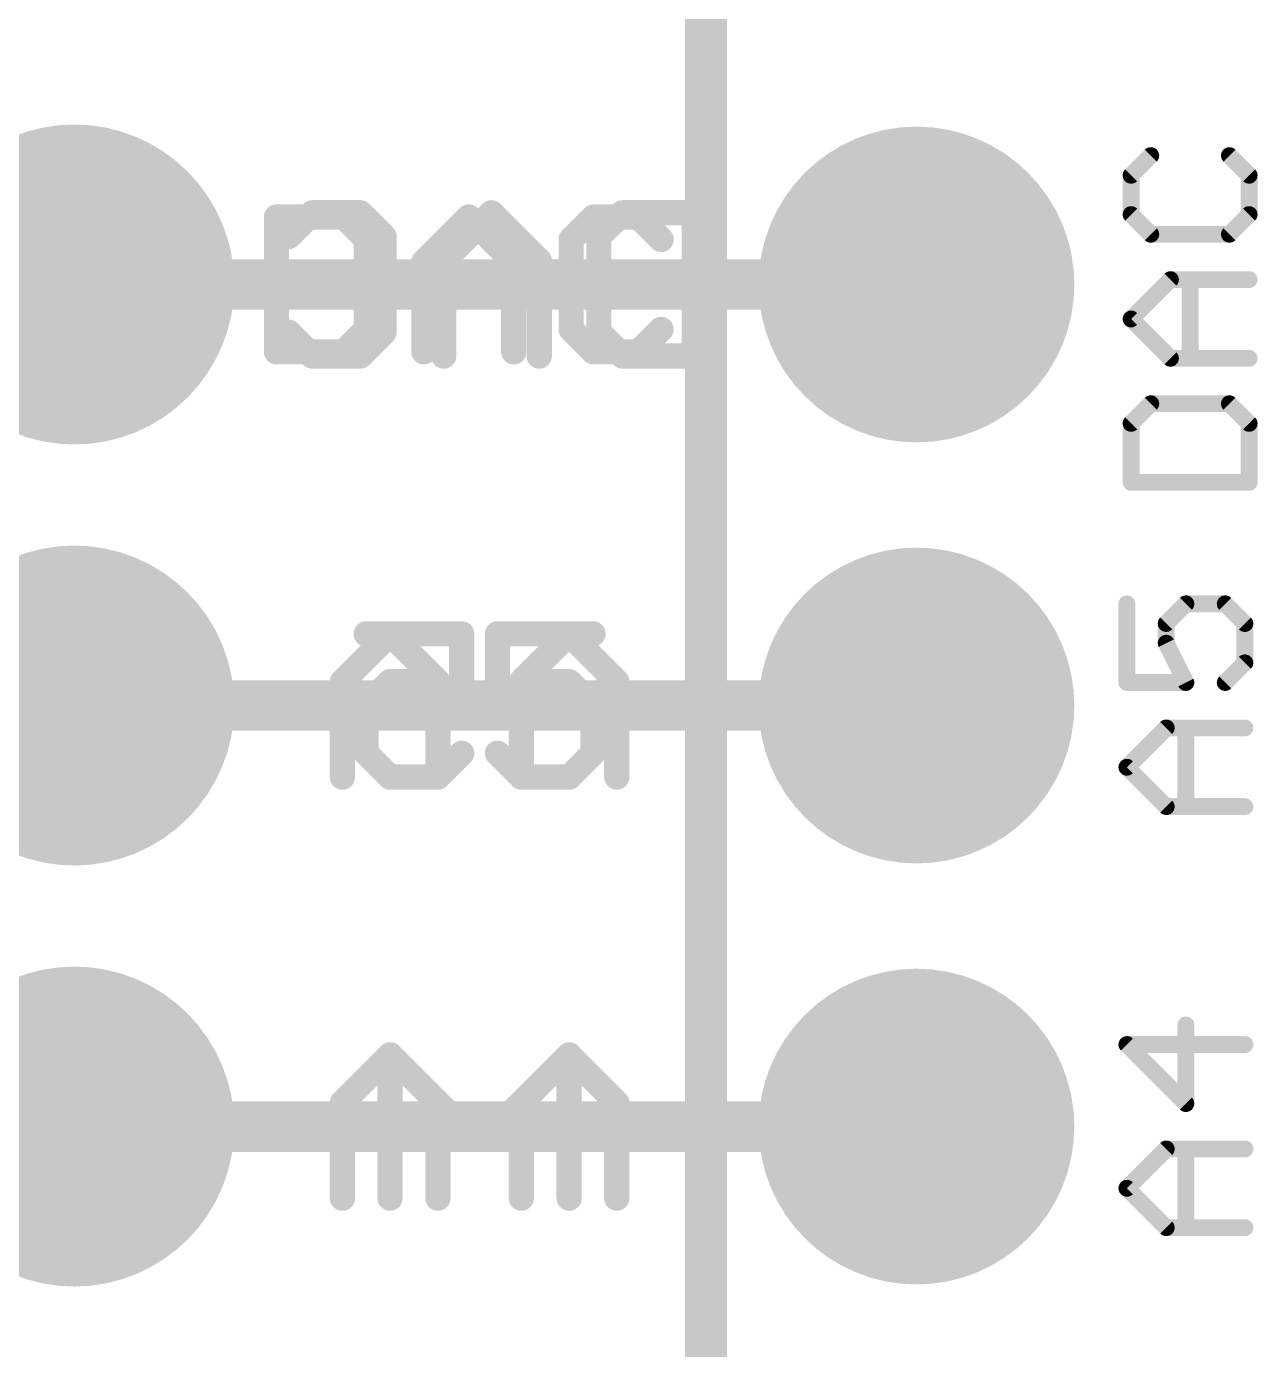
# Model space of a CAD drawing. Extents: x -30 to 77, y -16 to 37.
# Drawn here: x 6.06 to 13.49, y 12.62 to 20.61 of the extents above; entities that cross this region are included whole.
import ezdxf

# ---------------------------------------------------------------- set-up
doc = ezdxf.new("R2010")
doc.units = 0
for name, color, linetype in [('1', 12, 'CONTINUOUS'), ('17', 110, 'CONTINUOUS'), ('21', 41, 'CONTINUOUS'), ('22', 40, 'CONTINUOUS'), ('51', 53, 'CONTINUOUS')]:
    doc.layers.add(name, color=color, linetype=linetype)

# ---------------------------------------------------------------- blocks, each defined once
blk = doc.blocks.new('ROUNDP')
at = {"const_width": 0.5}
blk.add_lwpolyline([(0, -0.25, 1), (0, 0.25, 1), (0, -0.25)], format="xyb", dxfattribs=at)

msp = doc.modelspace()

# ---------------------------------------------------------------- linework, layer by layer
at = {"layer": '1', "const_width": 0.3048}
for points in [[(6.35, 19.05), (11.43, 19.05)], [(6.35, 19.05), (11.43, 19.05)], [(6.35, 16.51), (11.43, 16.51)], [(6.35, 16.51), (11.43, 16.51)], [(6.35, 13.97), (11.43, 13.97)], [(6.35, 13.97), (11.43, 13.97)]]:
    msp.add_lwpolyline(points, dxfattribs=at)
at = {"layer": '1', "const_width": 0.1524}
for points in [[(6.35, 19.1262, 1), (6.35, 18.9738)], [(6.35, 19.1262, 1), (6.35, 18.9738)], [(11.43, 18.9738, 1), (11.43, 19.1262)], [(11.43, 18.9738, 1), (11.43, 19.1262)], [(6.35, 16.5862, 1), (6.35, 16.4338)], [(6.35, 16.5862, 1), (6.35, 16.4338)], [(11.43, 16.4338, 1), (11.43, 16.5862)], [(11.43, 16.4338, 1), (11.43, 16.5862)], [(6.35, 14.0462, 1), (6.35, 13.8938)], [(6.35, 14.0462, 1), (6.35, 13.8938)], [(11.43, 13.8938, 1), (11.43, 14.0462)], [(11.43, 13.8938, 1), (11.43, 14.0462)]]:
    msp.add_lwpolyline(points, format="xyb", dxfattribs=at)
at = {"layer": '21'}
for points, const_width in [([(10.16, 2.54), (10.16, 35.56)], 0.254), ([(7.5696, 19.4571), (7.5696, 18.6436)], 0.1524), ([(7.9763, 19.4571), (7.5696, 19.4571)], 0.1524), ([(8.1119, 19.3215), (7.9763, 19.4571)], 0.1524), ([(8.4583, 19.1859), (8.7295, 19.4571)], 0.1524), ([(8.7295, 19.4571), (9.0007, 19.1859)], 0.1524), ([(9.4826, 19.4571), (9.3471, 19.3215)], 0.1524), ([(9.7538, 19.4571), (9.4826, 19.4571)], 0.1524), ([(9.8894, 19.3215), (9.7538, 19.4571)], 0.1524), ([(8.1119, 18.7792), (8.1119, 19.3215)], 0.1524), ([(9.3471, 19.3215), (9.3471, 18.7792)], 0.1524), ([(8.4583, 18.6436), (8.4583, 19.1859)], 0.1524), ([(9.0007, 19.1859), (9.0007, 18.6436)], 0.1524), ([(8.4583, 19.0503), (9.0007, 19.0503)], 0.1524), ([(7.9763, 18.6436), (8.1119, 18.7792)], 0.1524), ([(9.3471, 18.7792), (9.4826, 18.6436)], 0.1524), ([(9.7538, 18.6436), (9.8894, 18.7792)], 0.1524), ([(7.5696, 18.6436), (7.9763, 18.6436)], 0.1524), ([(9.4826, 18.6436), (9.7538, 18.6436)], 0.1524), ([(7.9672, 16.6544), (8.2553, 16.9425)], 0.1524), ([(8.2553, 16.9425), (8.5434, 16.6544)], 0.1524), ([(9.4789, 16.9425), (8.9027, 16.9425)], 0.1524), ([(8.9027, 16.9425), (8.9027, 16.5104)], 0.1524), ([(7.9672, 16.0782), (7.9672, 16.6544)], 0.1524), ([(8.5434, 16.6544), (8.5434, 16.0782)], 0.1524), ([(8.9027, 16.5104), (9.1908, 16.6544)], 0.1524), ([(9.1908, 16.6544), (9.3349, 16.6544)], 0.1524), ([(9.3349, 16.6544), (9.4789, 16.5104)], 0.1524), ([(7.9672, 16.5104), (8.5434, 16.5104)], 0.1524), ([(9.4789, 16.5104), (9.4789, 16.2223)], 0.1524), ([(9.0468, 16.0782), (8.9027, 16.2223)], 0.1524), ([(9.4789, 16.2223), (9.3349, 16.0782)], 0.1524), ([(9.3349, 16.0782), (9.0468, 16.0782)], 0.1524), ([(7.9672, 14.1144), (8.2553, 14.4025)], 0.1524), ([(8.2553, 14.4025), (8.5434, 14.1144)], 0.1524), ([(9.3349, 14.4025), (8.9027, 13.9704)], 0.1524), ([(9.3349, 13.5382), (9.3349, 14.4025)], 0.1524), ([(7.9672, 13.5382), (7.9672, 14.1144)], 0.1524), ([(8.5434, 14.1144), (8.5434, 13.5382)], 0.1524), ([(7.9672, 13.9704), (8.5434, 13.9704)], 0.1524), ([(8.9027, 13.9704), (9.4789, 13.9704)], 0.1524)]:
    msp.add_lwpolyline(points, dxfattribs=dict(at, const_width=const_width))
at = {"layer": '21', "const_width": 0.0762}
for points in [[(7.6077, 19.4571, 1), (7.5315, 19.4571)], [(7.5696, 19.4952, 1), (7.5696, 19.419)], [(8.0033, 19.484, 1), (7.9494, 19.4302)], [(7.9763, 19.419, 1), (7.9763, 19.4952)], [(8.7564, 19.484, 1), (8.7025, 19.4302)], [(8.7564, 19.4302, 1), (8.7025, 19.484)], [(9.4826, 19.4952, 1), (9.4826, 19.419)], [(9.5096, 19.4302, 1), (9.4557, 19.484)], [(9.7808, 19.484, 1), (9.7269, 19.4302)], [(9.7538, 19.419, 1), (9.7538, 19.4952)], [(8.15, 19.3215, 1), (8.0738, 19.3215)], [(9.3852, 19.3215, 1), (9.309, 19.3215)], [(8.085, 19.2946, 1), (8.1389, 19.3485)], [(9.3201, 19.3485, 1), (9.374, 19.2946)], [(9.8625, 19.2946, 1), (9.9163, 19.3485)], [(8.4964, 19.1859, 1), (8.4202, 19.1859)], [(8.4314, 19.2129, 1), (8.4853, 19.159)], [(9.0388, 19.1859, 1), (8.9626, 19.1859)], [(8.9737, 19.159, 1), (9.0276, 19.2129)], [(8.4583, 19.0884, 1), (8.4583, 19.0122)], [(9.0007, 19.0122, 1), (9.0007, 19.0884)], [(8.1389, 18.7522, 1), (8.085, 18.8061)], [(9.374, 18.8061, 1), (9.3201, 18.7522)], [(9.9163, 18.7522, 1), (9.8625, 18.8061)], [(8.0738, 18.7792, 1), (8.15, 18.7792)], [(9.309, 18.7792, 1), (9.3852, 18.7792)], [(7.5696, 18.6817, 1), (7.5696, 18.6055)], [(7.5315, 18.6436, 1), (7.6077, 18.6436)], [(7.9494, 18.6705, 1), (8.0033, 18.6167)], [(7.9763, 18.6055, 1), (7.9763, 18.6817)], [(8.4202, 18.6436, 1), (8.4964, 18.6436)], [(8.9626, 18.6436, 1), (9.0388, 18.6436)], [(9.4826, 18.6817, 1), (9.4826, 18.6055)], [(9.4557, 18.6167, 1), (9.5096, 18.6705)], [(9.7269, 18.6705, 1), (9.7808, 18.6167)], [(9.7538, 18.6055, 1), (9.7538, 18.6817)], [(8.2822, 16.9695, 1), (8.2284, 16.9156)], [(8.2822, 16.9156, 1), (8.2284, 16.9695)], [(8.9027, 16.9806, 1), (8.9027, 16.9044)], [(8.9408, 16.9425, 1), (8.8646, 16.9425)], [(9.4789, 16.9044, 1), (9.4789, 16.9806)], [(7.9402, 16.6814, 1), (7.9941, 16.6275)], [(8.0053, 16.6544, 1), (7.9291, 16.6544)], [(8.5815, 16.6544, 1), (8.5053, 16.6544)], [(8.5165, 16.6275, 1), (8.5703, 16.6814)], [(9.1908, 16.6925, 1), (9.1908, 16.6163)], [(9.2079, 16.6203, 1), (9.1738, 16.6885)], [(9.3618, 16.6814, 1), (9.3079, 16.6275)], [(9.3349, 16.6163, 1), (9.3349, 16.6925)], [(7.9672, 16.5485, 1), (7.9672, 16.4723)], [(8.5434, 16.4723, 1), (8.5434, 16.5485)], [(8.8857, 16.5444, 1), (8.9197, 16.4763)], [(8.8646, 16.5104, 1), (8.9408, 16.5104)], [(9.517, 16.5104, 1), (9.4408, 16.5104)], [(9.452, 16.4834, 1), (9.5059, 16.5373)], [(8.9296, 16.2492, 1), (8.8758, 16.1953)], [(9.5059, 16.1953, 1), (9.452, 16.2492)], [(9.4408, 16.2223, 1), (9.517, 16.2223)], [(9.0468, 16.1163, 1), (9.0468, 16.0401)], [(9.0198, 16.0513, 1), (9.0737, 16.1051)], [(9.3079, 16.1051, 1), (9.3618, 16.0513)], [(9.3349, 16.0401, 1), (9.3349, 16.1163)], [(7.9291, 16.0782, 1), (8.0053, 16.0782)], [(8.5053, 16.0782, 1), (8.5815, 16.0782)], [(8.2822, 14.4295, 1), (8.2284, 14.3756)], [(8.2822, 14.3756, 1), (8.2284, 14.4295)], [(9.373, 14.4025, 1), (9.2968, 14.4025)], [(9.3618, 14.3756, 1), (9.3079, 14.4295)], [(7.9402, 14.1414, 1), (7.9941, 14.0875)], [(8.0053, 14.1144, 1), (7.9291, 14.1144)], [(8.5815, 14.1144, 1), (8.5053, 14.1144)], [(8.5165, 14.0875, 1), (8.5703, 14.1414)], [(7.9672, 14.0085, 1), (7.9672, 13.9323)], [(8.5434, 13.9323, 1), (8.5434, 14.0085)], [(8.9027, 14.0085, 1), (8.9027, 13.9323)], [(8.8758, 13.9973, 1), (8.9296, 13.9434)], [(9.4789, 13.9323, 1), (9.4789, 14.0085)], [(7.9291, 13.5382, 1), (8.0053, 13.5382)], [(8.5053, 13.5382, 1), (8.5815, 13.5382)], [(9.2968, 13.5382, 1), (9.373, 13.5382)]]:
    msp.add_lwpolyline(points, format="xyb", dxfattribs=at)
at = {"layer": '22', "const_width": 0.1524}
for points in [[(7.6428, 19.3385), (7.7869, 19.4825)], [(7.7869, 19.4825), (8.075, 19.4825)], [(8.075, 19.4825), (8.219, 19.3385)], [(8.8664, 19.4825), (8.5783, 19.1944)], [(9.1546, 19.1944), (8.8664, 19.4825)], [(9.5139, 19.3385), (9.6579, 19.4825)], [(9.6579, 19.4825), (10.0901, 19.4825)], [(10.0901, 19.4825), (10.0901, 18.6182)], [(8.219, 19.3385), (8.219, 18.7623)], [(9.5139, 18.7623), (9.5139, 19.3385)], [(8.5783, 19.1944), (8.5783, 18.6182)], [(9.1546, 18.6182), (9.1546, 19.1944)], [(9.1546, 19.0504), (8.5783, 19.0504)], [(7.7869, 18.6182), (7.6428, 18.7623)], [(8.219, 18.7623), (8.075, 18.6182)], [(9.6579, 18.6182), (9.5139, 18.7623)], [(8.075, 18.6182), (7.7869, 18.6182)], [(10.0901, 18.6182), (9.6579, 18.6182)], [(8.1106, 16.9425), (8.6868, 16.9425)], [(8.6868, 16.9425), (8.6868, 16.5104)], [(9.3342, 16.9425), (9.0461, 16.6544)], [(9.6223, 16.6544), (9.3342, 16.9425)], [(8.2546, 16.6544), (8.1106, 16.5104)], [(8.3987, 16.6544), (8.2546, 16.6544)], [(8.6868, 16.5104), (8.3987, 16.6544)], [(9.0461, 16.6544), (9.0461, 16.0782)], [(9.6223, 16.0782), (9.6223, 16.6544)], [(8.1106, 16.5104), (8.1106, 16.2223)], [(9.6223, 16.5104), (9.0461, 16.5104)], [(8.1106, 16.2223), (8.2546, 16.0782)], [(8.5427, 16.0782), (8.6868, 16.2223)], [(8.2546, 16.0782), (8.5427, 16.0782)], [(8.2546, 13.5382), (8.2546, 14.4025)], [(8.2546, 14.4025), (8.6868, 13.9704)], [(9.3342, 14.4025), (9.0461, 14.1144)], [(9.6223, 14.1144), (9.3342, 14.4025)], [(9.0461, 14.1144), (9.0461, 13.5382)], [(9.6223, 13.5382), (9.6223, 14.1144)], [(8.6868, 13.9704), (8.1106, 13.9704)], [(9.6223, 13.9704), (9.0461, 13.9704)]]:
    msp.add_lwpolyline(points, dxfattribs=at)
at = {"layer": '22', "const_width": 0.0762}
for points in [[(7.7869, 19.5206, 1), (7.7869, 19.4444)], [(7.8138, 19.4556, 1), (7.7599, 19.5095)], [(8.1019, 19.5095, 1), (8.048, 19.4556)], [(8.075, 19.4444, 1), (8.075, 19.5206)], [(8.8934, 19.5095, 1), (8.8395, 19.4556)], [(8.8934, 19.4556, 1), (8.8395, 19.5095)], [(9.6579, 19.5206, 1), (9.6579, 19.4444)], [(9.6849, 19.4556, 1), (9.631, 19.5095)], [(10.1282, 19.4825, 1), (10.052, 19.4825)], [(10.0901, 19.4444, 1), (10.0901, 19.5206)], [(7.6159, 19.3654, 1), (7.6698, 19.3115)], [(8.2571, 19.3385, 1), (8.1809, 19.3385)], [(8.1921, 19.3115, 1), (8.246, 19.3654)], [(9.4869, 19.3654, 1), (9.5408, 19.3115)], [(9.552, 19.3385, 1), (9.4758, 19.3385)], [(8.6164, 19.1944, 1), (8.5402, 19.1944)], [(8.5514, 19.2214, 1), (8.6053, 19.1675)], [(9.1927, 19.1944, 1), (9.1165, 19.1944)], [(9.1276, 19.1675, 1), (9.1815, 19.2214)], [(8.5783, 19.0885, 1), (8.5783, 19.0123)], [(9.1546, 19.0123, 1), (9.1546, 19.0885)], [(7.6698, 18.7892, 1), (7.6159, 18.7353)], [(8.246, 18.7353, 1), (8.1921, 18.7892)], [(9.5408, 18.7892, 1), (9.4869, 18.7353)], [(8.1809, 18.7623, 1), (8.2571, 18.7623)], [(9.4758, 18.7623, 1), (9.552, 18.7623)], [(7.7869, 18.6563, 1), (7.7869, 18.5801)], [(7.7599, 18.5913, 1), (7.8138, 18.6451)], [(8.048, 18.6451, 1), (8.1019, 18.5913)], [(8.075, 18.5801, 1), (8.075, 18.6563)], [(9.6579, 18.6563, 1), (9.6579, 18.5801)], [(9.631, 18.5913, 1), (9.6849, 18.6451)], [(10.0901, 18.5801, 1), (10.0901, 18.6563)], [(8.5402, 18.6182, 1), (8.6164, 18.6182)], [(9.1165, 18.6182, 1), (9.1927, 18.6182)], [(10.052, 18.6182, 1), (10.1282, 18.6182)], [(8.1106, 16.9806, 1), (8.1106, 16.9044)], [(8.7249, 16.9425, 1), (8.6487, 16.9425)], [(8.6868, 16.9044, 1), (8.6868, 16.9806)], [(9.3611, 16.9695, 1), (9.3073, 16.9156)], [(9.3611, 16.9156, 1), (9.3073, 16.9695)], [(8.2546, 16.6925, 1), (8.2546, 16.6163)], [(8.2816, 16.6275, 1), (8.2277, 16.6814)], [(8.4157, 16.6885, 1), (8.3816, 16.6203)], [(8.3987, 16.6163, 1), (8.3987, 16.6925)], [(9.0842, 16.6544, 1), (9.008, 16.6544)], [(9.0192, 16.6814, 1), (9.073, 16.6275)], [(9.6604, 16.6544, 1), (9.5842, 16.6544)], [(9.5954, 16.6275, 1), (9.6493, 16.6814)], [(8.0836, 16.5373, 1), (8.1375, 16.4834)], [(8.1487, 16.5104, 1), (8.0725, 16.5104)], [(8.6487, 16.5104, 1), (8.7249, 16.5104)], [(8.6698, 16.4763, 1), (8.7038, 16.5444)], [(9.0461, 16.5485, 1), (9.0461, 16.4723)], [(9.6223, 16.4723, 1), (9.6223, 16.5485)], [(8.1375, 16.2492, 1), (8.0836, 16.1953)], [(8.7137, 16.1953, 1), (8.6599, 16.2492)], [(8.0725, 16.2223, 1), (8.1487, 16.2223)], [(8.2546, 16.1163, 1), (8.2546, 16.0401)], [(8.2277, 16.0513, 1), (8.2816, 16.1051)], [(8.5158, 16.1051, 1), (8.5697, 16.0513)], [(8.5427, 16.0401, 1), (8.5427, 16.1163)], [(9.008, 16.0782, 1), (9.0842, 16.0782)], [(9.5842, 16.0782, 1), (9.6604, 16.0782)], [(8.2816, 14.4295, 1), (8.2277, 14.3756)], [(8.2927, 14.4025, 1), (8.2165, 14.4025)], [(9.3611, 14.4295, 1), (9.3073, 14.3756)], [(9.3611, 14.3756, 1), (9.3073, 14.4295)], [(9.0842, 14.1144, 1), (9.008, 14.1144)], [(9.0192, 14.1414, 1), (9.073, 14.0875)], [(9.6604, 14.1144, 1), (9.5842, 14.1144)], [(9.5954, 14.0875, 1), (9.6493, 14.1414)], [(8.1106, 14.0085, 1), (8.1106, 13.9323)], [(8.6599, 13.9434, 1), (8.7137, 13.9973)], [(8.6868, 13.9323, 1), (8.6868, 14.0085)], [(9.0461, 14.0085, 1), (9.0461, 13.9323)], [(9.6223, 13.9323, 1), (9.6223, 14.0085)], [(8.2165, 13.5382, 1), (8.2927, 13.5382)], [(9.008, 13.5382, 1), (9.0842, 13.5382)], [(9.5842, 13.5382, 1), (9.6604, 13.5382)]]:
    msp.add_lwpolyline(points, format="xyb", dxfattribs=at)
at = {"layer": '51', "const_width": 0.1016}
for points in [[(12.8434, 19.8276), (12.7248, 19.7089)], [(13.4366, 19.7089), (13.318, 19.8276)], [(12.7248, 19.7089), (12.7248, 19.4717)], [(13.4366, 19.4717), (13.4366, 19.7089)], [(12.7248, 19.4717), (12.8434, 19.353)], [(13.318, 19.353), (13.4366, 19.4717)], [(12.8434, 19.353), (13.318, 19.353)], [(12.7248, 18.8419), (12.9621, 19.0792)], [(12.9621, 19.0792), (13.4366, 19.0792)], [(13.0807, 18.6046), (13.0807, 19.0792)], [(12.9621, 18.6046), (12.7248, 18.8419)], [(13.4366, 18.6046), (12.9621, 18.6046)], [(12.8434, 18.3307), (12.7248, 18.2121)], [(13.318, 18.3307), (12.8434, 18.3307)], [(13.4366, 18.2121), (13.318, 18.3307)], [(12.7248, 18.2121), (12.7248, 17.8562)], [(13.4366, 17.8562), (13.4366, 18.2121)], [(12.7248, 17.8562), (13.4366, 17.8562)], [(12.6994, 17.1234), (12.6994, 16.6488)], [(12.9367, 17.0047), (13.0553, 17.1234)], [(13.0553, 17.1234), (13.2926, 17.1234)], [(13.2926, 17.1234), (13.4112, 17.0047)], [(12.9367, 16.8861), (12.9367, 17.0047)], [(13.4112, 17.0047), (13.4112, 16.7675)], [(13.0553, 16.6488), (12.9367, 16.8861)], [(13.4112, 16.7675), (13.2926, 16.6488)], [(12.6994, 16.6488), (13.0553, 16.6488)], [(12.6994, 16.1377), (12.9367, 16.3749)], [(12.9367, 16.3749), (13.4112, 16.3749)], [(13.0553, 15.9004), (13.0553, 16.3749)], [(12.9367, 15.9004), (12.6994, 16.1377)], [(13.4112, 15.9004), (12.9367, 15.9004)], [(13.0553, 14.1088), (13.0553, 14.5834)], [(13.4112, 14.4647), (12.6994, 14.4647)], [(12.6994, 14.4647), (13.0553, 14.1088)], [(12.6994, 13.5977), (12.9367, 13.8349)], [(12.9367, 13.8349), (13.4112, 13.8349)], [(13.0553, 13.3604), (13.0553, 13.8349)], [(12.9367, 13.3604), (12.6994, 13.5977)], [(13.4112, 13.3604), (12.9367, 13.3604)]]:
    msp.add_lwpolyline(points, dxfattribs=at)
at = {"layer": '51', "const_width": 0.0508}
for points in [[(12.8614, 19.8096, 1), (12.8255, 19.8455)], [(13.3359, 19.8455, 1), (13.3, 19.8096)], [(12.7502, 19.7089, 1), (12.6994, 19.7089)], [(12.7068, 19.7269, 1), (12.7428, 19.691)], [(13.462, 19.7089, 1), (13.4112, 19.7089)], [(13.4186, 19.691, 1), (13.4546, 19.7269)], [(12.7428, 19.4896, 1), (12.7068, 19.4537)], [(12.6994, 19.4717, 1), (12.7502, 19.4717)], [(13.4112, 19.4717, 1), (13.462, 19.4717)], [(13.4546, 19.4537, 1), (13.4186, 19.4896)], [(12.8434, 19.3784, 1), (12.8434, 19.3276)], [(12.8255, 19.3351, 1), (12.8614, 19.371)], [(13.3, 19.371, 1), (13.3359, 19.3351)], [(13.318, 19.3276, 1), (13.318, 19.3784)], [(12.9621, 19.1046, 1), (12.9621, 19.0538)], [(12.98, 19.0612, 1), (12.9441, 19.0971)], [(13.1061, 19.0792, 1), (13.0553, 19.0792)], [(13.4366, 19.0538, 1), (13.4366, 19.1046)], [(12.7428, 18.8598, 1), (12.7068, 18.8239)], [(12.7068, 18.8598, 1), (12.7428, 18.8239)], [(12.9621, 18.63, 1), (12.9621, 18.5792)], [(12.9441, 18.5867, 1), (12.98, 18.6226)], [(13.0553, 18.6046, 1), (13.1061, 18.6046)], [(13.4366, 18.5792, 1), (13.4366, 18.63)], [(12.8434, 18.3561, 1), (12.8434, 18.3053)], [(12.8614, 18.3128, 1), (12.8255, 18.3487)], [(13.3359, 18.3487, 1), (13.3, 18.3128)], [(13.318, 18.3053, 1), (13.318, 18.3561)], [(12.7068, 18.2301, 1), (12.7428, 18.1941)], [(12.7502, 18.2121, 1), (12.6994, 18.2121)], [(13.462, 18.2121, 1), (13.4112, 18.2121)], [(13.4186, 18.1941, 1), (13.4546, 18.2301)], [(12.7248, 17.8816, 1), (12.7248, 17.8308)], [(12.6994, 17.8562, 1), (12.7502, 17.8562)], [(13.4112, 17.8562, 1), (13.462, 17.8562)], [(13.4366, 17.8308, 1), (13.4366, 17.8816)], [(12.7248, 17.1234, 1), (12.674, 17.1234)], [(13.0553, 17.1488, 1), (13.0553, 17.098)], [(13.0733, 17.1054, 1), (13.0373, 17.1413)], [(13.3105, 17.1413, 1), (13.2746, 17.1054)], [(13.2926, 17.098, 1), (13.2926, 17.1488)], [(12.9621, 17.0047, 1), (12.9113, 17.0047)], [(12.9187, 17.0227, 1), (12.9546, 16.9868)], [(13.4366, 17.0047, 1), (13.3858, 17.0047)], [(13.3932, 16.9868, 1), (13.4292, 17.0227)], [(12.9594, 16.8974, 1), (12.9139, 16.8747)], [(12.9113, 16.8861, 1), (12.9621, 16.8861)], [(13.3858, 16.7675, 1), (13.4366, 16.7675)], [(13.4292, 16.7495, 1), (13.3932, 16.7854)], [(12.6994, 16.6742, 1), (12.6994, 16.6234)], [(13.0326, 16.6375, 1), (13.078, 16.6602)], [(13.0553, 16.6234, 1), (13.0553, 16.6742)], [(13.2746, 16.6668, 1), (13.3105, 16.6309)], [(12.674, 16.6488, 1), (12.7248, 16.6488)], [(12.9367, 16.4003, 1), (12.9367, 16.3495)], [(12.9546, 16.357, 1), (12.9187, 16.3929)], [(13.0807, 16.3749, 1), (13.0299, 16.3749)], [(13.4112, 16.3495, 1), (13.4112, 16.4003)], [(12.7174, 16.1556, 1), (12.6814, 16.1197)], [(12.6814, 16.1556, 1), (12.7174, 16.1197)], [(12.9367, 15.9258, 1), (12.9367, 15.875)], [(12.9187, 15.8824, 1), (12.9546, 15.9184)], [(13.0299, 15.9004, 1), (13.0807, 15.9004)], [(13.4112, 15.875, 1), (13.4112, 15.9258)], [(13.0807, 14.5834, 1), (13.0299, 14.5834)], [(12.7174, 14.4827, 1), (12.6814, 14.4468)], [(12.6994, 14.4901, 1), (12.6994, 14.4393)], [(13.4112, 14.4393, 1), (13.4112, 14.4901)], [(13.0299, 14.1088, 1), (13.0807, 14.1088)], [(13.0373, 14.0909, 1), (13.0733, 14.1268)], [(12.9367, 13.8603, 1), (12.9367, 13.8095)], [(12.9546, 13.817, 1), (12.9187, 13.8529)], [(13.0807, 13.8349, 1), (13.0299, 13.8349)], [(13.4112, 13.8095, 1), (13.4112, 13.8603)], [(12.7174, 13.6156, 1), (12.6814, 13.5797)], [(12.6814, 13.6156, 1), (12.7174, 13.5797)], [(12.9367, 13.3858, 1), (12.9367, 13.335)], [(13.4112, 13.335, 1), (13.4112, 13.3858)], [(12.9187, 13.3424, 1), (12.9546, 13.3784)], [(13.0299, 13.3604, 1), (13.0807, 13.3604)]]:
    msp.add_lwpolyline(points, format="xyb", dxfattribs=at)

# ---------------------------------------------------------------- block references
at = {"layer": '17', "xscale": 1.9304, "yscale": 1.9304, "rotation": 0.1}
for p in [(6.35, 19.05), (6.35, 19.05), (6.35, 16.51), (6.35, 16.51), (6.35, 13.97), (6.35, 13.97)]:
    msp.add_blockref('ROUNDP', p, dxfattribs=at)
at = {"layer": '17', "xscale": 1.905, "yscale": 1.905}
for p in [(11.43, 19.05), (11.43, 19.05), (11.43, 16.51), (11.43, 16.51), (11.43, 13.97), (11.43, 13.97)]:
    msp.add_blockref('ROUNDP', p, dxfattribs=at)

doc.saveas('drawing.dxf')
